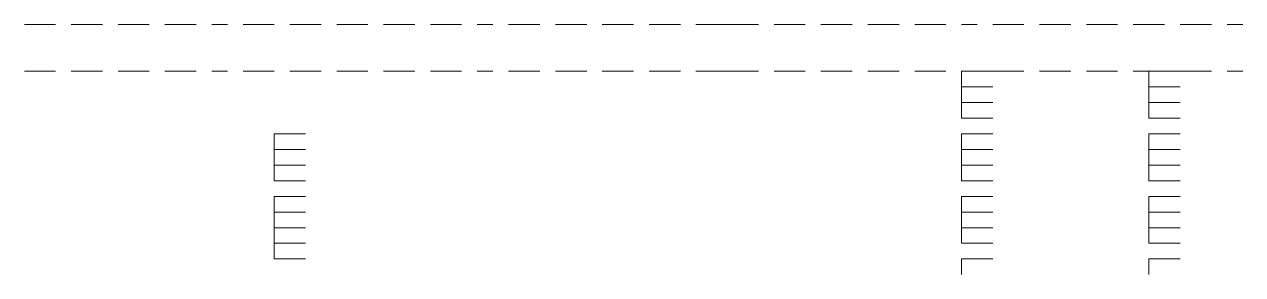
# Model space of a CAD drawing. Header units: inches. Extents: x 0.2 to 10.8, y 0.5 to 8.
# Drawn here: x 8.6317 to 8.7617, y 4.9983 to 5.025 of the extents above; entities that cross this region are included whole.
import ezdxf

# ---------------------------------------------------------------- set-up
doc = ezdxf.new("R2010")
doc.units = ezdxf.units.IN
doc.header["$MEASUREMENT"] = 0
doc.layers.add('PDF_Geometry', color=7, linetype='Continuous')

msp = doc.modelspace()

# ---------------------------------------------------------------- linework, layer by layer
at = {"layer": 'PDF_Geometry', "lineweight": 13}
for points in [[(8.635, 5.025), (8.63167, 5.025)], [(8.64, 5.025), (8.63667, 5.025)], [(8.645, 5.025), (8.64167, 5.025)], [(8.65, 5.025), (8.64667, 5.025)], [(8.65333, 5.025), (8.65167, 5.025)], [(8.65833, 5.025), (8.655, 5.025)], [(8.66333, 5.025), (8.66, 5.025)], [(8.66833, 5.025), (8.665, 5.025)], [(8.67333, 5.025), (8.67, 5.025)], [(8.67833, 5.025), (8.675, 5.025)], [(8.68167, 5.025), (8.68, 5.025)], [(8.68667, 5.025), (8.68333, 5.025)], [(8.69167, 5.025), (8.68833, 5.025)], [(8.69667, 5.025), (8.69333, 5.025)], [(8.70167, 5.025), (8.69833, 5.025)], [(8.70667, 5.025), (8.70333, 5.025)], [(8.71, 5.025), (8.70667, 5.025)], [(8.715, 5.025), (8.71167, 5.025)], [(8.72, 5.025), (8.71667, 5.025)], [(8.725, 5.025), (8.72167, 5.025)], [(8.73, 5.025), (8.72667, 5.025)], [(8.73333, 5.025), (8.73167, 5.025)], [(8.73833, 5.025), (8.735, 5.025)], [(8.74333, 5.025), (8.74, 5.025)], [(8.74833, 5.025), (8.745, 5.025)], [(8.75333, 5.025), (8.75, 5.025)], [(8.75833, 5.025), (8.755, 5.025)], [(8.76167, 5.025), (8.76, 5.025)], [(8.635, 5.02), (8.63167, 5.02)], [(8.64, 5.02), (8.63667, 5.02)], [(8.645, 5.02), (8.64167, 5.02)], [(8.65, 5.02), (8.64667, 5.02)], [(8.65333, 5.02), (8.65167, 5.02)], [(8.65833, 5.02), (8.655, 5.02)], [(8.66333, 5.02), (8.66, 5.02)], [(8.66833, 5.02), (8.665, 5.02)], [(8.67333, 5.02), (8.67, 5.02)], [(8.67833, 5.02), (8.675, 5.02)], [(8.68167, 5.02), (8.68, 5.02)], [(8.68667, 5.02), (8.68333, 5.02)], [(8.69167, 5.02), (8.68833, 5.02)], [(8.69667, 5.02), (8.69333, 5.02)], [(8.70167, 5.02), (8.69833, 5.02)], [(8.70667, 5.02), (8.70333, 5.02)], [(8.71, 5.02), (8.70667, 5.02)], [(8.715, 5.02), (8.71167, 5.02)], [(8.72, 5.02), (8.71667, 5.02)], [(8.725, 5.02), (8.72167, 5.02)], [(8.73, 5.02), (8.72667, 5.02)], [(8.73333, 5.02), (8.73167, 5.02)], [(8.73833, 5.02), (8.735, 5.02)], [(8.74333, 5.02), (8.74, 5.02)], [(8.74833, 5.02), (8.745, 5.02)], [(8.75333, 5.02), (8.75, 5.02)], [(8.75833, 5.02), (8.755, 5.02)], [(8.76167, 5.02), (8.76, 5.02)]]:
    msp.add_lwpolyline(points, dxfattribs=at)
at = {"layer": 'PDF_Geometry', "lineweight": 9}
for points in [[(8.73167, 5.02), (8.73167, 5.01833)], [(8.73167, 5.02), (8.73333, 5.02)], [(8.73333, 5.02), (8.735, 5.02)], [(8.75167, 5.02), (8.75167, 5.01833)], [(8.75167, 5.02), (8.75333, 5.02)], [(8.75333, 5.02), (8.755, 5.02)], [(8.73167, 5.01833), (8.73333, 5.01833)], [(8.73167, 5.01833), (8.73167, 5.01667)], [(8.73167, 5.01833), (8.73333, 5.01833)], [(8.73333, 5.01833), (8.735, 5.01833)], [(8.73333, 5.01833), (8.735, 5.01833)], [(8.75167, 5.01833), (8.75333, 5.01833)], [(8.75167, 5.01833), (8.75167, 5.01667)], [(8.75167, 5.01833), (8.75333, 5.01833)], [(8.75333, 5.01833), (8.755, 5.01833)], [(8.75333, 5.01833), (8.755, 5.01833)], [(8.73167, 5.01667), (8.73333, 5.01667)], [(8.73167, 5.01667), (8.73167, 5.015)], [(8.73167, 5.01667), (8.73333, 5.01667)], [(8.73333, 5.01667), (8.735, 5.01667)], [(8.73333, 5.01667), (8.735, 5.01667)], [(8.75167, 5.01667), (8.75333, 5.01667)], [(8.75167, 5.01667), (8.75167, 5.015)], [(8.75167, 5.01667), (8.75333, 5.01667)], [(8.75333, 5.01667), (8.755, 5.01667)], [(8.75333, 5.01667), (8.755, 5.01667)], [(8.73167, 5.015), (8.73333, 5.015)], [(8.73167, 5.015), (8.73333, 5.015)], [(8.73333, 5.015), (8.735, 5.015)], [(8.73333, 5.015), (8.735, 5.015)], [(8.75167, 5.015), (8.75333, 5.015)], [(8.75167, 5.015), (8.75333, 5.015)], [(8.75333, 5.015), (8.755, 5.015)], [(8.75333, 5.015), (8.755, 5.015)], [(8.65833, 5.01333), (8.65833, 5.01167)], [(8.65833, 5.01333), (8.66, 5.01333)], [(8.66, 5.01333), (8.66167, 5.01333)], [(8.73167, 5.01333), (8.73333, 5.01333)], [(8.73167, 5.01333), (8.73167, 5.01167)], [(8.73167, 5.01333), (8.73333, 5.01333)], [(8.73333, 5.01333), (8.735, 5.01333)], [(8.73333, 5.01333), (8.735, 5.01333)], [(8.75167, 5.01333), (8.75333, 5.01333)], [(8.75167, 5.01333), (8.75167, 5.01167)], [(8.75167, 5.01333), (8.75333, 5.01333)], [(8.75333, 5.01333), (8.755, 5.01333)], [(8.75333, 5.01333), (8.755, 5.01333)], [(8.65833, 5.01167), (8.66, 5.01167)], [(8.65833, 5.01167), (8.65833, 5.01)], [(8.65833, 5.01167), (8.66, 5.01167)], [(8.66, 5.01167), (8.66167, 5.01167)], [(8.66, 5.01167), (8.66167, 5.01167)], [(8.73167, 5.01167), (8.73333, 5.01167)], [(8.73167, 5.01167), (8.73167, 5.01)], [(8.73167, 5.01167), (8.73333, 5.01167)], [(8.73333, 5.01167), (8.735, 5.01167)], [(8.73333, 5.01167), (8.735, 5.01167)], [(8.75167, 5.01167), (8.75333, 5.01167)], [(8.75167, 5.01167), (8.75167, 5.01)], [(8.75167, 5.01167), (8.75333, 5.01167)], [(8.75333, 5.01167), (8.755, 5.01167)], [(8.75333, 5.01167), (8.755, 5.01167)], [(8.65833, 5.01), (8.66, 5.01)], [(8.65833, 5.01), (8.65833, 5.00833)], [(8.65833, 5.01), (8.66, 5.01)], [(8.66, 5.01), (8.66167, 5.01)], [(8.66, 5.01), (8.66167, 5.01)], [(8.73167, 5.01), (8.73333, 5.01)], [(8.73167, 5.01), (8.73167, 5.00833)], [(8.73167, 5.01), (8.73333, 5.01)], [(8.73333, 5.01), (8.735, 5.01)], [(8.73333, 5.01), (8.735, 5.01)], [(8.75167, 5.01), (8.75333, 5.01)], [(8.75167, 5.01), (8.75167, 5.00833)], [(8.75167, 5.01), (8.75333, 5.01)], [(8.75333, 5.01), (8.755, 5.01)], [(8.75333, 5.01), (8.755, 5.01)], [(8.65833, 5.00833), (8.66, 5.00833)], [(8.65833, 5.00833), (8.66, 5.00833)], [(8.66, 5.00833), (8.66167, 5.00833)], [(8.66, 5.00833), (8.66167, 5.00833)], [(8.73167, 5.00833), (8.73333, 5.00833)], [(8.73167, 5.00833), (8.73333, 5.00833)], [(8.73333, 5.00833), (8.735, 5.00833)], [(8.73333, 5.00833), (8.735, 5.00833)], [(8.75167, 5.00833), (8.75333, 5.00833)], [(8.75167, 5.00833), (8.75333, 5.00833)], [(8.75333, 5.00833), (8.755, 5.00833)], [(8.75333, 5.00833), (8.755, 5.00833)], [(8.65833, 5.00667), (8.66, 5.00667)], [(8.65833, 5.00667), (8.65833, 5.005)], [(8.65833, 5.00667), (8.66, 5.00667)], [(8.66, 5.00667), (8.66167, 5.00667)], [(8.66, 5.00667), (8.66167, 5.00667)], [(8.73167, 5.00667), (8.73333, 5.00667)], [(8.73167, 5.00667), (8.73167, 5.005)], [(8.73167, 5.00667), (8.73333, 5.00667)], [(8.73333, 5.00667), (8.735, 5.00667)], [(8.73333, 5.00667), (8.735, 5.00667)], [(8.75167, 5.00667), (8.75333, 5.00667)], [(8.75167, 5.00667), (8.75167, 5.005)], [(8.75167, 5.00667), (8.75333, 5.00667)], [(8.75333, 5.00667), (8.755, 5.00667)], [(8.75333, 5.00667), (8.755, 5.00667)], [(8.65833, 5.005), (8.66, 5.005)], [(8.65833, 5.005), (8.65833, 5.00333)], [(8.65833, 5.005), (8.66, 5.005)], [(8.66, 5.005), (8.66167, 5.005)], [(8.66, 5.005), (8.66167, 5.005)], [(8.73167, 5.005), (8.73333, 5.005)], [(8.73167, 5.005), (8.73167, 5.00333)], [(8.73167, 5.005), (8.73333, 5.005)], [(8.73333, 5.005), (8.735, 5.005)], [(8.73333, 5.005), (8.735, 5.005)], [(8.75167, 5.005), (8.75333, 5.005)], [(8.75167, 5.005), (8.75167, 5.00333)], [(8.75167, 5.005), (8.75333, 5.005)], [(8.75333, 5.005), (8.755, 5.005)], [(8.75333, 5.005), (8.755, 5.005)], [(8.65833, 5.00333), (8.66, 5.00333)], [(8.65833, 5.00333), (8.65833, 5.00167)], [(8.65833, 5.00333), (8.66, 5.00333)], [(8.66, 5.00333), (8.66167, 5.00333)], [(8.66, 5.00333), (8.66167, 5.00333)], [(8.73167, 5.00333), (8.73333, 5.00333)], [(8.73167, 5.00333), (8.73167, 5.00167)], [(8.73167, 5.00333), (8.73333, 5.00333)], [(8.73333, 5.00333), (8.735, 5.00333)], [(8.73333, 5.00333), (8.735, 5.00333)], [(8.75167, 5.00333), (8.75333, 5.00333)], [(8.75167, 5.00333), (8.75167, 5.00167)], [(8.75167, 5.00333), (8.75333, 5.00333)], [(8.75333, 5.00333), (8.755, 5.00333)], [(8.75333, 5.00333), (8.755, 5.00333)], [(8.65833, 5.00167), (8.66, 5.00167)], [(8.65833, 5.00167), (8.65833, 5)], [(8.65833, 5.00167), (8.66, 5.00167)], [(8.66, 5.00167), (8.66167, 5.00167)], [(8.66, 5.00167), (8.66167, 5.00167)], [(8.73167, 5.00167), (8.73333, 5.00167)], [(8.73167, 5.00167), (8.73333, 5.00167)], [(8.73333, 5.00167), (8.735, 5.00167)], [(8.73333, 5.00167), (8.735, 5.00167)], [(8.75167, 5.00167), (8.75333, 5.00167)], [(8.75167, 5.00167), (8.75333, 5.00167)], [(8.75333, 5.00167), (8.755, 5.00167)], [(8.75333, 5.00167), (8.755, 5.00167)], [(8.65833, 5), (8.66, 5)], [(8.65833, 5), (8.66, 5)], [(8.66, 5), (8.66167, 5)], [(8.66, 5), (8.66167, 5)], [(8.73167, 5), (8.73333, 5)], [(8.73167, 5), (8.73167, 4.99833)], [(8.73167, 5), (8.73333, 5)], [(8.73333, 5), (8.735, 5)], [(8.73333, 5), (8.735, 5)], [(8.75167, 5), (8.75333, 5)], [(8.75167, 5), (8.75167, 4.99833)], [(8.75167, 5), (8.75333, 5)], [(8.75333, 5), (8.755, 5)], [(8.75333, 5), (8.755, 5)]]:
    msp.add_lwpolyline(points, dxfattribs=at)

doc.saveas('drawing.dxf')
